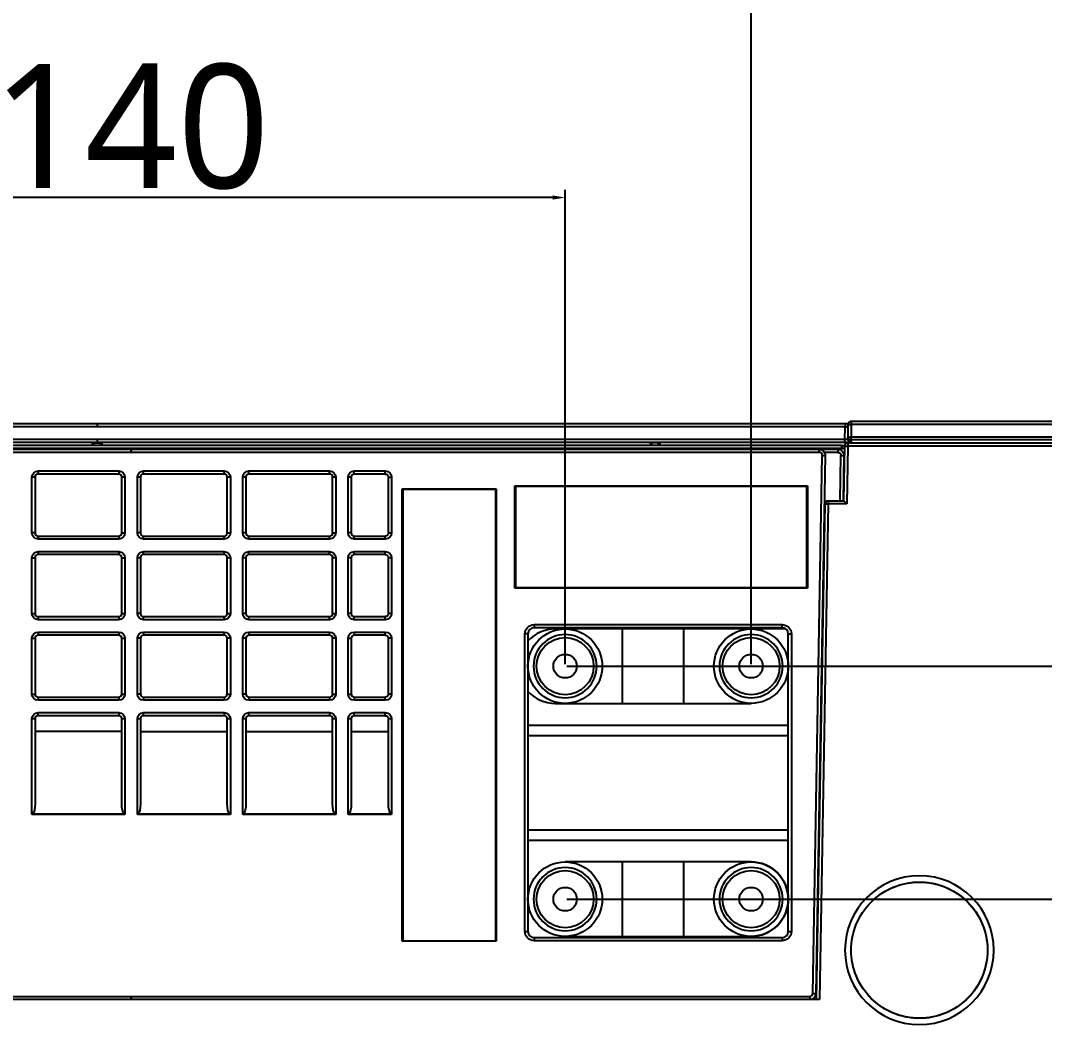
# Model space of a CAD drawing. Header units: millimetres. Extents: x 28 to 2364, y 8 to 1657.
# Drawn here: x 1858.1 to 2023.2, y 1333.9 to 1496.9 of the extents above; entities that cross this region are included whole.
import ezdxf

# ---------------------------------------------------------------- set-up
doc = ezdxf.new("R2010")
doc.units = ezdxf.units.MM
doc.layers.get('Defpoints').update_dxf_attribs({"linetype": 'CONTINUOUS'})
doc.layers.add('1LINE', color=7, linetype='CONTINUOUS')
doc.styles.add('Annotative', font='malgun.ttf')
doc.dimstyles.new('WOO', dxfattribs={"dimtxt": 20, "dimasz": 2, "dimexe": 1.25, "dimexo": 0.3, "dimgap": 1, "dimtad": 1, "dimdec": 1, "dimzin": 1, "dimdsep": 46, "dimtxsty": 'Annotative', "dimcen": 0, "dimclrd": 1, "dimclre": 1, "dimclrt": 2, "dimadec": 0, "dimazin": 0, "dimtfac": 1, "dimtdec": 1, "dimtofl": 0, "dimtmove": 0, "dimatfit": 3, "dimfxl": 0, "dimarcsym": 0})

# ---------------------------------------------------------------- blocks, each defined once
blk = doc.blocks.new('*D19')
at = {"layer": '1LINE', "color": 1, "lineweight": -2}
for p, q in [((1805.91, 1393.04), (1805.91, 1469.62)), ((1945.91, 1393.04), (1945.91, 1469.62)), ((1943.91, 1468.37), (1807.91, 1468.37))]:
    blk.add_line(p, q, dxfattribs=at)
at = {"layer": '1LINE', "color": 1}
for points in [[(1807.91, 1468.7), (1807.91, 1468.03), (1805.91, 1468.37)], [(1943.91, 1468.7), (1943.91, 1468.03), (1945.91, 1468.37)]]:
    blk.add_solid(points, dxfattribs=at)
at = {"layer": 'Defpoints', "color": 0}
for p in [(1805.91, 1468.37), (1805.91, 1392.74, 0), (1945.91, 1392.74, 0)]:
    blk.add_point(p, dxfattribs=at)
at = {"layer": '1LINE', "color": 2, "insert": (1875.91, 1479.76), "char_height": 20, "attachment_point": 5, "style": 'Annotative'}
blk.add_mtext('140', dxfattribs=at)
blk = doc.blocks.new('*D20')
at = {"layer": '1LINE', "color": 1, "lineweight": -2}
for p, q in [((1775.91, 1393.04), (1775.91, 1517.31)), ((1975.91, 1393.04), (1975.91, 1517.31)), ((1777.91, 1516.06), (1973.91, 1516.06))]:
    blk.add_line(p, q, dxfattribs=at)
at = {"layer": '1LINE', "color": 1}
for points in [[(1777.91, 1516.39), (1777.91, 1515.72), (1775.91, 1516.06)], [(1973.91, 1516.39), (1973.91, 1515.72), (1975.91, 1516.06)]]:
    blk.add_solid(points, dxfattribs=at)
at = {"layer": 'Defpoints', "color": 0}
for p in [(1975.91, 1516.06), (1775.91, 1392.74, 0), (1975.91, 1392.74, 0)]:
    blk.add_point(p, dxfattribs=at)
at = {"layer": '1LINE', "color": 2, "insert": (1875.91, 1527.39), "char_height": 20, "attachment_point": 5, "style": 'Annotative'}
blk.add_mtext('200', dxfattribs=at)
blk = doc.blocks.new('*D25')
at = {"layer": '1LINE', "color": 1, "lineweight": -2}
for p, q in [((1946.21, 1355.14), (2118.84, 1355.14)), ((2117.59, 1353.14), (2117.59, 896.9)), ((1870.71, 894.9), (2118.84, 894.9))]:
    blk.add_line(p, q, dxfattribs=at)
at = {"layer": '1LINE', "color": 1}
for points in [[(2117.26, 1353.14), (2117.92, 1353.14), (2117.59, 1355.14)], [(2117.26, 896.9), (2117.92, 896.9), (2117.59, 894.9)]]:
    blk.add_solid(points, dxfattribs=at)
at = {"layer": 'Defpoints', "color": 0}
for p in [(1945.91, 1355.14, 0), (1870.41, 894.9), (2117.59, 894.9)]:
    blk.add_point(p, dxfattribs=at)
at = {"layer": '1LINE', "color": 2, "insert": (2106.26, 1125.02), "char_height": 20, "attachment_point": 5, "rotation": 90, "style": 'Annotative'}
blk.add_mtext('460', dxfattribs=at)
blk = doc.blocks.new('*D26')
at = {"layer": '1LINE', "color": 1, "lineweight": -2}
for p, q in [((1946.21, 1392.74), (2190.79, 1392.74)), ((2189.54, 1390.74), (2189.54, 896.9)), ((1870.71, 894.9), (2190.79, 894.9))]:
    blk.add_line(p, q, dxfattribs=at)
at = {"layer": '1LINE', "color": 1}
for points in [[(2189.2, 1390.74), (2189.87, 1390.74), (2189.54, 1392.74)], [(2189.2, 896.9), (2189.87, 896.9), (2189.54, 894.9)]]:
    blk.add_solid(points, dxfattribs=at)
at = {"layer": 'Defpoints', "color": 0}
for p in [(1945.91, 1392.74, 0), (1870.41, 894.9), (2189.54, 894.9)]:
    blk.add_point(p, dxfattribs=at)
at = {"layer": '1LINE', "color": 2, "insert": (2178.2, 1143.82), "char_height": 20, "attachment_point": 5, "rotation": 90, "style": 'Annotative'}
blk.add_mtext('498', dxfattribs=at)

msp = doc.modelspace()

# ---------------------------------------------------------------- linework, layer by layer
at = {"layer": '1LINE'}
for p, q in [((1992.07, 1432.24), (1992.07, 1432.24)), ((1992.07, 1432.24), (1992.07, 1431.74)), ((1870.41, 1431.86), (1870.41, 1431.36)), ((1991.03, 1429.35), (1991.07, 1431.36)), ((1991.07, 1431.86), (1991.07, 1431.36)), ((1991.54, 1429.75), (1991.57, 1431.75)), ((1991.57, 1431.75), (1992.07, 1431.74)), ((1992.07, 1431.74), (1992.04, 1429.74)), ((1869.66, 1428.37), (1869.66, 1428.77)), ((1869.86, 1428.78), (1869.86, 1428.37)), ((1870.41, 1429.35), (1870.41, 1429.05)), ((1870.96, 1428.37), (1870.96, 1428.78)), ((1871.16, 1428.77), (1871.16, 1428.37)), ((1959.66, 1428.37), (1959.66, 1428.77)), ((1959.86, 1428.78), (1959.86, 1428.37)), ((1960.96, 1428.37), (1960.96, 1428.78)), ((1961.16, 1428.77), (1961.16, 1428.37)), ((1991.03, 1428.85), (1991.03, 1429.35)), ((1991.54, 1429.75), (1992.04, 1429.74)), ((1992.04, 1429.24), (1992.04, 1429.74)), ((1764.94, 1427.74), (1875.91, 1427.74)), ((1875.91, 1427.24), (1764.94, 1427.24)), ((1875.91, 1427.74), (1986.88, 1427.74)), ((1875.91, 1427.24), (1875.91, 1427.74)), ((1875.91, 1427.74), (1875.91, 1427.24)), ((1986.88, 1427.24), (1875.91, 1427.24)), ((1986.88, 1427.74), (1989.89, 1427.74)), ((1986.88, 1427.24), (1986.88, 1427.74)), ((1989.89, 1427.24), (1987.75, 1427.24)), ((1989.89, 1427.74), (1989.89, 1427.24)), ((1990.5, 1427.53), (1990.51, 1427.87)), ((1990.51, 1428.37), (1990.51, 1427.87)), ((1990.86, 1419.44), (1991.01, 1428.25)), ((1991.01, 1428.25), (1991.51, 1428.24)), ((1991.51, 1428.24), (1991.35, 1418.94)), ((1991.51, 1428.74), (1991.51, 1428.24)), ((1985.87, 1339.93), (1987.38, 1426.73)), ((1987.88, 1426.73), (1986.37, 1339.93)), ((1987.38, 1426.73), (1987.88, 1426.73)), ((1990.26, 1419.44), (1990.39, 1426.73)), ((1990.89, 1426.73), (1990.76, 1419.44)), ((1860.91, 1424.24), (1860.91, 1423.74)), ((1860.91, 1424.24), (1873.91, 1424.24)), ((1873.91, 1424.24), (1873.91, 1423.74)), ((1877.91, 1423.74), (1877.91, 1424.24)), ((1877.91, 1424.24), (1890.91, 1424.24)), ((1890.91, 1423.74), (1890.91, 1424.24)), ((1894.91, 1423.74), (1894.91, 1424.24)), ((1894.91, 1424.24), (1907.91, 1424.24)), ((1907.91, 1423.74), (1907.91, 1424.24)), ((1911.91, 1424.24), (1916.91, 1424.24)), ((1911.91, 1423.74), (1911.91, 1424.24)), ((1916.91, 1423.74), (1916.91, 1424.24)), ((1860.41, 1423.24), (1859.91, 1423.24)), ((1859.91, 1414.24), (1859.91, 1423.24)), ((1860.41, 1423.24), (1860.41, 1414.24)), ((1873.91, 1423.74), (1860.91, 1423.74)), ((1874.41, 1414.24), (1874.41, 1423.24)), ((1874.91, 1423.24), (1874.41, 1423.24)), ((1874.91, 1423.24), (1874.91, 1414.24)), ((1877.41, 1423.24), (1876.91, 1423.24)), ((1876.91, 1414.24), (1876.91, 1423.24)), ((1877.41, 1423.24), (1877.41, 1414.24)), ((1890.91, 1423.74), (1877.91, 1423.74)), ((1891.91, 1423.24), (1891.41, 1423.24)), ((1891.41, 1414.24), (1891.41, 1423.24)), ((1891.91, 1423.24), (1891.91, 1414.24)), ((1894.41, 1423.24), (1893.91, 1423.24)), ((1893.91, 1414.24), (1893.91, 1423.24)), ((1894.41, 1423.24), (1894.41, 1414.24)), ((1907.91, 1423.74), (1894.91, 1423.74)), ((1908.91, 1423.24), (1908.41, 1423.24)), ((1908.41, 1414.24), (1908.41, 1423.24)), ((1908.91, 1423.24), (1908.91, 1414.24)), ((1911.41, 1423.24), (1910.91, 1423.24)), ((1910.91, 1414.24), (1910.91, 1423.24)), ((1911.41, 1423.24), (1911.41, 1414.24)), ((1916.91, 1423.74), (1911.91, 1423.74)), ((1917.41, 1423.24), (1917.91, 1423.24)), ((1917.41, 1414.24), (1917.41, 1423.24)), ((1917.91, 1423.24), (1917.91, 1414.24)), ((1919.61, 1421.34), (1934.81, 1421.34)), ((1919.71, 1421.24), (1919.61, 1421.34)), ((1919.61, 1348.34), (1919.61, 1421.34)), ((1934.71, 1421.24), (1919.71, 1421.24)), ((1919.71, 1421.24), (1919.71, 1348.44)), ((1934.71, 1421.24), (1934.81, 1421.34)), ((1934.71, 1348.44), (1934.71, 1421.24)), ((1934.81, 1421.34), (1934.81, 1348.34)), ((1937.81, 1421.84), (1985.01, 1421.84)), ((1937.81, 1405.34), (1937.81, 1421.84)), ((1937.81, 1421.84), (1937.91, 1421.74)), ((1937.91, 1421.74), (1937.91, 1405.44)), ((1984.91, 1421.74), (1937.91, 1421.74)), ((1985.01, 1421.84), (1984.91, 1421.74)), ((1984.91, 1405.44), (1984.91, 1421.74)), ((1985.01, 1421.84), (1985.01, 1405.34)), ((1986.45, 1338.94), (1987.85, 1418.95)), ((1988.35, 1418.94), (1986.95, 1338.94)), ((1987.85, 1418.95), (1988.35, 1418.94)), ((1988.35, 1419.44), (1988.35, 1418.94)), ((1988.35, 1419.44), (1990.86, 1419.44)), ((1991.35, 1418.94), (1988.35, 1418.94)), ((1991.35, 1418.94), (1990.86, 1419.44)), ((1860.41, 1414.24), (1859.91, 1414.24)), ((1874.41, 1414.24), (1874.91, 1414.24)), ((1877.41, 1414.24), (1876.91, 1414.24)), ((1891.41, 1414.24), (1891.91, 1414.24)), ((1894.41, 1414.24), (1893.91, 1414.24)), ((1908.41, 1414.24), (1908.91, 1414.24)), ((1911.41, 1414.24), (1910.91, 1414.24)), ((1917.41, 1414.24), (1917.91, 1414.24)), ((1860.91, 1413.74), (1873.91, 1413.74)), ((1860.91, 1413.74), (1860.91, 1413.24)), ((1873.91, 1413.24), (1860.91, 1413.24)), ((1873.91, 1413.74), (1873.91, 1413.24)), ((1877.91, 1413.24), (1877.91, 1413.74)), ((1877.91, 1413.74), (1890.91, 1413.74)), ((1890.91, 1413.24), (1877.91, 1413.24)), ((1890.91, 1413.24), (1890.91, 1413.74)), ((1894.91, 1413.24), (1894.91, 1413.74)), ((1894.91, 1413.74), (1907.91, 1413.74)), ((1907.91, 1413.24), (1894.91, 1413.24)), ((1907.91, 1413.24), (1907.91, 1413.74)), ((1911.91, 1413.24), (1911.91, 1413.74)), ((1911.91, 1413.74), (1916.91, 1413.74)), ((1916.91, 1413.24), (1911.91, 1413.24)), ((1916.91, 1413.24), (1916.91, 1413.74)), ((1860.91, 1411.24), (1860.91, 1410.74)), ((1860.91, 1411.24), (1873.91, 1411.24)), ((1873.91, 1410.74), (1860.91, 1410.74)), ((1873.91, 1411.24), (1873.91, 1410.74)), ((1877.91, 1411.24), (1890.91, 1411.24)), ((1877.91, 1410.74), (1877.91, 1411.24)), ((1890.91, 1410.74), (1877.91, 1410.74)), ((1890.91, 1410.74), (1890.91, 1411.24)), ((1894.91, 1411.24), (1907.91, 1411.24)), ((1894.91, 1410.74), (1894.91, 1411.24)), ((1907.91, 1410.74), (1894.91, 1410.74)), ((1907.91, 1410.74), (1907.91, 1411.24)), ((1911.91, 1410.74), (1911.91, 1411.24)), ((1911.91, 1411.24), (1916.91, 1411.24)), ((1916.91, 1410.74), (1911.91, 1410.74)), ((1916.91, 1410.74), (1916.91, 1411.24)), ((1859.91, 1410.24), (1860.41, 1410.24)), ((1859.91, 1401.24), (1859.91, 1410.24)), ((1860.41, 1410.24), (1860.41, 1401.24)), ((1874.41, 1401.24), (1874.41, 1410.24)), ((1874.41, 1410.24), (1874.91, 1410.24)), ((1874.91, 1410.24), (1874.91, 1401.24)), ((1876.91, 1401.24), (1876.91, 1410.24)), ((1877.41, 1410.24), (1876.91, 1410.24)), ((1877.41, 1410.24), (1877.41, 1401.24)), ((1891.91, 1410.24), (1891.41, 1410.24)), ((1891.41, 1401.24), (1891.41, 1410.24)), ((1891.91, 1410.24), (1891.91, 1401.24)), ((1893.91, 1401.24), (1893.91, 1410.24)), ((1894.41, 1410.24), (1893.91, 1410.24)), ((1894.41, 1410.24), (1894.41, 1401.24)), ((1908.91, 1410.24), (1908.41, 1410.24)), ((1908.41, 1401.24), (1908.41, 1410.24)), ((1908.91, 1410.24), (1908.91, 1401.24)), ((1910.91, 1401.24), (1910.91, 1410.24)), ((1911.41, 1410.24), (1910.91, 1410.24)), ((1911.41, 1410.24), (1911.41, 1401.24)), ((1917.41, 1401.24), (1917.41, 1410.24)), ((1917.91, 1410.24), (1917.41, 1410.24)), ((1917.91, 1410.24), (1917.91, 1401.24)), ((1937.91, 1405.44), (1937.81, 1405.34)), ((1985.01, 1405.34), (1937.81, 1405.34)), ((1937.91, 1405.44), (1984.91, 1405.44)), ((1984.91, 1405.44), (1985.01, 1405.34)), ((1859.91, 1401.24), (1860.41, 1401.24)), ((1860.91, 1400.74), (1873.91, 1400.74)), ((1860.91, 1400.74), (1860.91, 1400.24)), ((1873.91, 1400.74), (1873.91, 1400.24)), ((1874.41, 1401.24), (1874.91, 1401.24)), ((1877.41, 1401.24), (1876.91, 1401.24)), ((1877.91, 1400.24), (1877.91, 1400.74)), ((1877.91, 1400.74), (1890.91, 1400.74)), ((1890.91, 1400.24), (1890.91, 1400.74)), ((1891.41, 1401.24), (1891.91, 1401.24)), ((1894.41, 1401.24), (1893.91, 1401.24)), ((1894.91, 1400.24), (1894.91, 1400.74)), ((1894.91, 1400.74), (1907.91, 1400.74)), ((1907.91, 1400.24), (1907.91, 1400.74)), ((1908.41, 1401.24), (1908.91, 1401.24)), ((1911.41, 1401.24), (1910.91, 1401.24)), ((1911.91, 1400.24), (1911.91, 1400.74)), ((1911.91, 1400.74), (1916.91, 1400.74)), ((1916.91, 1400.24), (1916.91, 1400.74)), ((1917.91, 1401.24), (1917.41, 1401.24)), ((1873.91, 1400.24), (1860.91, 1400.24)), ((1890.91, 1400.24), (1877.91, 1400.24)), ((1907.91, 1400.24), (1894.91, 1400.24)), ((1916.91, 1400.24), (1911.91, 1400.24)), ((1940.91, 1399.44), (1980.91, 1399.44)), ((1940.91, 1399.44), (1940.91, 1398.94)), ((1980.91, 1398.94), (1980.91, 1399.44)), ((1860.91, 1398.24), (1873.91, 1398.24)), ((1860.91, 1398.24), (1860.91, 1397.74)), ((1873.91, 1397.74), (1860.91, 1397.74)), ((1873.91, 1398.24), (1873.91, 1397.74)), ((1877.91, 1398.24), (1890.91, 1398.24)), ((1877.91, 1398.24), (1877.91, 1397.74)), ((1890.91, 1397.74), (1877.91, 1397.74)), ((1890.91, 1397.74), (1890.91, 1398.24)), ((1894.91, 1398.24), (1907.91, 1398.24)), ((1894.91, 1398.24), (1894.91, 1397.74)), ((1907.91, 1397.74), (1894.91, 1397.74)), ((1907.91, 1397.74), (1907.91, 1398.24)), ((1911.91, 1398.24), (1916.91, 1398.24)), ((1911.91, 1398.24), (1911.91, 1397.74)), ((1916.91, 1397.74), (1911.91, 1397.74)), ((1916.91, 1397.74), (1916.91, 1398.24)), ((1939.41, 1349.94), (1939.41, 1397.94)), ((1939.91, 1397.94), (1939.41, 1397.94)), ((1939.91, 1397.94), (1939.91, 1349.94)), ((1980.91, 1398.94), (1940.91, 1398.94)), ((1981.52, 1398.74), (1944.31, 1398.74)), ((1955.16, 1386.74), (1955.16, 1398.74)), ((1965.06, 1386.74), (1965.06, 1398.74)), ((1981.91, 1349.94), (1981.91, 1397.94)), ((1981.91, 1397.94), (1982.41, 1397.94)), ((1982.41, 1397.94), (1982.41, 1349.94)), ((1859.91, 1388.24), (1859.91, 1397.24)), ((1859.91, 1397.24), (1860.41, 1397.24)), ((1860.41, 1397.24), (1860.41, 1388.24)), ((1874.41, 1388.24), (1874.41, 1397.24)), ((1874.41, 1397.24), (1874.91, 1397.24)), ((1874.91, 1397.24), (1874.91, 1388.24)), ((1876.91, 1388.24), (1876.91, 1397.24)), ((1877.41, 1397.24), (1876.91, 1397.24)), ((1877.41, 1397.24), (1877.41, 1388.24)), ((1891.91, 1397.24), (1891.41, 1397.24)), ((1891.41, 1388.24), (1891.41, 1397.24)), ((1891.91, 1397.24), (1891.91, 1388.24)), ((1893.91, 1388.24), (1893.91, 1397.24)), ((1894.41, 1397.24), (1893.91, 1397.24)), ((1894.41, 1397.24), (1894.41, 1388.24)), ((1908.91, 1397.24), (1908.41, 1397.24)), ((1908.41, 1388.24), (1908.41, 1397.24)), ((1908.91, 1397.24), (1908.91, 1388.24)), ((1910.91, 1397.24), (1911.41, 1397.24)), ((1910.91, 1388.24), (1910.91, 1397.24)), ((1911.41, 1397.24), (1911.41, 1388.24)), ((1917.41, 1388.24), (1917.41, 1397.24)), ((1917.91, 1397.24), (1917.41, 1397.24)), ((1917.91, 1397.24), (1917.91, 1388.24)), ((1859.91, 1388.24), (1860.41, 1388.24)), ((1860.91, 1387.74), (1873.91, 1387.74)), ((1860.91, 1387.74), (1860.91, 1387.24)), ((1873.91, 1387.74), (1873.91, 1387.24)), ((1874.41, 1388.24), (1874.91, 1388.24)), ((1877.41, 1388.24), (1876.91, 1388.24)), ((1877.91, 1387.74), (1877.91, 1387.24)), ((1877.91, 1387.74), (1890.91, 1387.74)), ((1890.91, 1387.74), (1890.91, 1387.24)), ((1891.41, 1388.24), (1891.91, 1388.24)), ((1894.41, 1388.24), (1893.91, 1388.24)), ((1894.91, 1387.74), (1894.91, 1387.24)), ((1894.91, 1387.74), (1907.91, 1387.74)), ((1907.91, 1387.74), (1907.91, 1387.24)), ((1908.41, 1388.24), (1908.91, 1388.24)), ((1910.91, 1388.24), (1911.41, 1388.24)), ((1911.91, 1387.74), (1911.91, 1387.24)), ((1911.91, 1387.74), (1916.91, 1387.74)), ((1916.91, 1387.24), (1916.91, 1387.74)), ((1917.91, 1388.24), (1917.41, 1388.24)), ((1873.91, 1387.24), (1860.91, 1387.24)), ((1890.91, 1387.24), (1877.91, 1387.24)), ((1907.91, 1387.24), (1894.91, 1387.24)), ((1916.91, 1387.24), (1911.91, 1387.24)), ((1944.31, 1386.74), (1975.91, 1386.74)), ((1860.41, 1384.24), (1859.91, 1384.24)), ((1859.91, 1368.78), (1859.91, 1384.24)), ((1860.41, 1384.24), (1860.41, 1370.52)), ((1860.91, 1384.74), (1860.91, 1385.24)), ((1860.91, 1385.24), (1873.91, 1385.24)), ((1873.91, 1384.74), (1860.91, 1384.74)), ((1873.91, 1385.24), (1873.91, 1384.74)), ((1874.91, 1384.24), (1874.41, 1384.24)), ((1874.41, 1370.52), (1874.41, 1384.24)), ((1874.91, 1384.24), (1874.91, 1368.78)), ((1877.41, 1384.24), (1876.91, 1384.24)), ((1876.91, 1368.78), (1876.91, 1384.24)), ((1877.41, 1384.24), (1877.41, 1370.52)), ((1877.91, 1384.74), (1877.91, 1385.24)), ((1877.91, 1385.24), (1890.91, 1385.24)), ((1890.91, 1384.74), (1877.91, 1384.74)), ((1890.91, 1385.24), (1890.91, 1384.74)), ((1891.91, 1384.24), (1891.41, 1384.24)), ((1891.41, 1370.52), (1891.41, 1384.24)), ((1891.91, 1384.24), (1891.91, 1368.78)), ((1894.41, 1384.24), (1893.91, 1384.24)), ((1893.91, 1368.78), (1893.91, 1384.24)), ((1894.41, 1384.24), (1894.41, 1370.52)), ((1894.91, 1384.74), (1894.91, 1385.24)), ((1894.91, 1385.24), (1907.91, 1385.24)), ((1907.91, 1384.74), (1894.91, 1384.74)), ((1907.91, 1385.24), (1907.91, 1384.74)), ((1908.91, 1384.24), (1908.41, 1384.24)), ((1908.41, 1370.52), (1908.41, 1384.24)), ((1908.91, 1384.24), (1908.91, 1368.78)), ((1911.41, 1384.24), (1910.91, 1384.24)), ((1910.91, 1368.78), (1910.91, 1384.24)), ((1911.41, 1384.24), (1911.41, 1370.52)), ((1911.91, 1385.24), (1916.91, 1385.24)), ((1911.91, 1384.74), (1911.91, 1385.24)), ((1916.91, 1384.74), (1911.91, 1384.74)), ((1916.91, 1384.74), (1916.91, 1385.24)), ((1917.91, 1384.24), (1917.41, 1384.24)), ((1917.41, 1370.52), (1917.41, 1384.24)), ((1917.91, 1384.24), (1917.91, 1368.78)), ((1939.91, 1383.24), (1981.91, 1383.24)), ((1874.41, 1382.18), (1860.41, 1382.18)), ((1877.41, 1382.18), (1891.41, 1382.18)), ((1894.41, 1382.18), (1908.41, 1382.18)), ((1911.41, 1382.18), (1917.41, 1382.18)), ((1939.91, 1381.54), (1981.91, 1381.54)), ((1860.05, 1368.92), (1859.91, 1368.78)), ((1874.91, 1368.78), (1859.91, 1368.78)), ((1860.05, 1368.92), (1874.77, 1368.92)), ((1874.91, 1368.78), (1874.77, 1368.92)), ((1877.05, 1368.92), (1876.91, 1368.78)), ((1891.91, 1368.78), (1876.91, 1368.78)), ((1877.05, 1368.92), (1891.77, 1368.92)), ((1891.91, 1368.78), (1891.77, 1368.92)), ((1894.05, 1368.92), (1893.91, 1368.78)), ((1908.91, 1368.78), (1893.91, 1368.78)), ((1894.05, 1368.92), (1908.77, 1368.92)), ((1908.91, 1368.78), (1908.77, 1368.92)), ((1911.05, 1368.92), (1910.91, 1368.78)), ((1917.91, 1368.78), (1910.91, 1368.78)), ((1911.05, 1368.92), (1917.77, 1368.92)), ((1917.91, 1368.78), (1917.77, 1368.92)), ((1939.91, 1366.34), (1981.91, 1366.34)), ((1939.91, 1364.64), (1981.91, 1364.64)), ((1975.91, 1361.14), (1945.91, 1361.14)), ((1955.16, 1349.14), (1955.16, 1361.14)), ((1965.06, 1349.14), (1965.06, 1361.14)), ((1939.41, 1349.94), (1939.91, 1349.94)), ((1981.91, 1349.94), (1982.41, 1349.94)), ((1919.61, 1348.34), (1919.71, 1348.44)), ((1934.81, 1348.34), (1919.61, 1348.34)), ((1919.71, 1348.44), (1934.71, 1348.44)), ((1934.81, 1348.34), (1934.71, 1348.44)), ((1940.91, 1348.94), (1980.91, 1348.94)), ((1940.91, 1348.94), (1940.91, 1348.44)), ((1980.91, 1348.44), (1940.91, 1348.44)), ((1945.91, 1349.14), (1975.91, 1349.14)), ((1980.91, 1348.94), (1980.91, 1348.44)), ((1985.87, 1339.93), (1986.37, 1339.93)), ((1766.45, 1339.44), (1875.91, 1339.44)), ((1986.95, 1338.94), (1847.38, 1338.94)), ((1875.91, 1338.94), (1875.91, 1339.44)), ((1875.91, 1339.44), (1985.37, 1339.44)), ((1875.91, 1339.44), (1875.91, 1338.94)), ((1985.37, 1339.44), (1985.37, 1338.94)), ((1986.23, 1339.44), (1986.46, 1339.44))]:
    msp.add_line(p, q, dxfattribs=at)
for centre, radius in [((1945.91, 1392.74, 0), 6), ((1975.91, 1392.74, 0), 6), ((1945.91, 1392.74, 0), 4.6), ((1975.91, 1392.74, 0), 4.6), ((1945.91, 1392.74, 0), 1.9), ((1975.91, 1392.74, 0), 1.9), ((1945.91, 1355.14, 0), 6), ((1975.91, 1355.14, 0), 6), ((1945.91, 1355.14, 0), 4.6), ((1975.91, 1355.14, 0), 4.6), ((1945.91, 1355.14, 0), 1.9), ((1975.91, 1355.14, 0), 1.9)]:
    msp.add_circle(centre, radius, dxfattribs=at)
at = {"layer": '1LINE', "extrusion": (0, 0, -1)}
for centre, radius in [((-1945.91, 1392.74, 0), 5.1), ((-1975.91, 1392.74, 0), 5.1), ((-1945.91, 1355.14, 0), 5.1), ((-1975.91, 1355.14, 0), 5.1), ((-2003.05, 1346.91, 0), 12)]:
    msp.add_circle(centre, radius, dxfattribs=at)
at = {"layer": '1LINE'}
for centre, radius, start, end in [((1992.07, 1431.74, 0), 0.5, 90, 179), ((1986.88, 1426.74, 0), 0.5, 359, 90), ((1991.51, 1428.24, 0), 0.5, 90, 179), ((1860.91, 1423.24, 0), 0.5, 90, 180), ((1873.91, 1423.24, 0), 0.5, 0, 90), ((1877.91, 1423.24, 0), 0.5, 90, 180), ((1890.91, 1423.24, 0), 0.5, 0, 90), ((1894.91, 1423.24, 0), 0.5, 90, 180), ((1907.91, 1423.24, 0), 0.5, 0, 90), ((1911.91, 1423.24, 0), 0.5, 90, 180), ((1860.91, 1414.24, 0), 0.5, 180, 270), ((1873.91, 1414.24, 0), 0.5, 270, 0), ((1877.91, 1414.24, 0), 0.5, 180, 270), ((1890.91, 1414.24, 0), 0.5, 270, 0), ((1894.91, 1414.24, 0), 0.5, 180, 270), ((1907.91, 1414.24, 0), 0.5, 270, 0), ((1911.91, 1414.24, 0), 0.5, 180, 270), ((1860.91, 1410.24, 0), 0.5, 90, 180), ((1873.91, 1410.24, 0), 0.5, 0, 90), ((1877.91, 1410.24, 0), 0.5, 90, 180), ((1890.91, 1410.24, 0), 0.5, 0, 90), ((1894.91, 1410.24, 0), 0.5, 90, 180), ((1907.91, 1410.24, 0), 0.5, 0, 90), ((1911.91, 1410.24, 0), 0.5, 90, 180), ((1860.91, 1401.24, 0), 0.5, 180, 270), ((1873.91, 1401.24, 0), 0.5, 270, 0), ((1877.91, 1401.24, 0), 0.5, 180, 270), ((1890.91, 1401.24, 0), 0.5, 270, 0), ((1894.91, 1401.24, 0), 0.5, 180, 270), ((1907.91, 1401.24, 0), 0.5, 270, 0), ((1911.91, 1401.24, 0), 0.5, 180, 270), ((1860.91, 1397.24, 0), 0.5, 90, 180), ((1873.91, 1397.24, 0), 0.5, 0, 90), ((1877.91, 1397.24, 0), 0.5, 90, 180), ((1890.91, 1397.24, 0), 0.5, 0, 90), ((1894.91, 1397.24, 0), 0.5, 90, 180), ((1907.91, 1397.24, 0), 0.5, 0, 90), ((1911.91, 1397.24, 0), 0.5, 90, 180), ((1940.91, 1397.94, 0), 1, 90, 180), ((1944.31, 1392.74, 0), 6, 90, 137.1685), ((1980.91, 1397.94, 0), 1, 0, 90), ((1860.91, 1388.24, 0), 0.5, 180, 270), ((1873.91, 1388.24, 0), 0.5, 270, 0), ((1877.91, 1388.24, 0), 0.5, 180, 270), ((1890.91, 1388.24, 0), 0.5, 270, 0), ((1894.91, 1388.24, 0), 0.5, 180, 270), ((1907.91, 1388.24, 0), 0.5, 270, 0), ((1911.91, 1388.24, 0), 0.5, 180, 270), ((1944.31, 1392.74, 0), 6, 222.8315, 270), ((1860.91, 1384.24, 0), 0.5, 90, 180), ((1873.91, 1384.24, 0), 0.5, 0, 90), ((1877.91, 1384.24, 0), 0.5, 90, 180), ((1890.91, 1384.24, 0), 0.5, 0, 90), ((1894.91, 1384.24, 0), 0.5, 90, 180), ((1907.91, 1384.24, 0), 0.5, 0, 90), ((1911.91, 1384.24, 0), 0.5, 90, 180), ((1975.91, 1355.14, 0), 6, 270, 90), ((1940.91, 1349.94, 0), 1, 180, 270), ((1980.91, 1349.94, 0), 1, 270, 0), ((1985.37, 1339.94, 0), 0.5, 270, 359)]:
    msp.add_arc(centre, radius, start, end, dxfattribs=at)
at = {"layer": '1LINE', "extrusion": (0, 0, -1)}
for centre, radius, start, end in [((-1986.88, 1426.74, 0), 1, 90, 181), ((-1860.91, 1423.24, 0), 1, 0, 90), ((-1873.91, 1423.24, 0), 1, 90, 180), ((-1877.91, 1423.24, 0), 1, 0, 90), ((-1890.91, 1423.24, 0), 1, 90, 180), ((-1894.91, 1423.24, 0), 1, 0, 90), ((-1907.91, 1423.24, 0), 1, 90, 180), ((-1911.91, 1423.24, 0), 1, 0, 90), ((-1916.91, 1423.24, 0), 1, 90, 180), ((-1916.91, 1423.24, 0), 0.5, 90, 180), ((-1860.91, 1414.24, 0), 1, 270, 0), ((-1873.91, 1414.24, 0), 1, 180, 270), ((-1877.91, 1414.24, 0), 1, 270, 0), ((-1890.91, 1414.24, 0), 1, 180, 270), ((-1894.91, 1414.24, 0), 1, 270, 0), ((-1907.91, 1414.24, 0), 1, 180, 270), ((-1911.91, 1414.24, 0), 1, 270, 0), ((-1916.91, 1414.24, 0), 1, 180, 270), ((-1916.91, 1414.24, 0), 0.5, 180, 270), ((-1860.91, 1410.24, 0), 1, 0, 90), ((-1873.91, 1410.24, 0), 1, 90, 180), ((-1877.91, 1410.24, 0), 1, 0, 90), ((-1890.91, 1410.24, 0), 1, 90, 180), ((-1894.91, 1410.24, 0), 1, 0, 90), ((-1907.91, 1410.24, 0), 1, 90, 180), ((-1911.91, 1410.24, 0), 1, 0, 90), ((-1916.91, 1410.24, 0), 1, 90, 180), ((-1916.91, 1410.24, 0), 0.5, 90, 180), ((-1860.91, 1401.24, 0), 1, 270, 0), ((-1873.91, 1401.24, 0), 1, 180, 270), ((-1877.91, 1401.24, 0), 1, 270, 0), ((-1890.91, 1401.24, 0), 1, 180, 270), ((-1894.91, 1401.24, 0), 1, 270, 0), ((-1907.91, 1401.24, 0), 1, 180, 270), ((-1911.91, 1401.24, 0), 1, 270, 0), ((-1916.91, 1401.24, 0), 0.5, 180, 270), ((-1916.91, 1401.24, 0), 1, 180, 270), ((-1940.91, 1397.94, 0), 1.5, 0, 90), ((-1980.91, 1397.94, 0), 1.5, 90, 180), ((-1860.91, 1397.24, 0), 1, 0, 90), ((-1873.91, 1397.24, 0), 1, 90, 180), ((-1877.91, 1397.24, 0), 1, 0, 90), ((-1890.91, 1397.24, 0), 1, 90, 180), ((-1894.91, 1397.24, 0), 1, 0, 90), ((-1907.91, 1397.24, 0), 1, 90, 180), ((-1911.91, 1397.24, 0), 1, 0, 90), ((-1916.91, 1397.24, 0), 1, 90, 180), ((-1916.91, 1397.24, 0), 0.5, 90, 180), ((-1860.91, 1388.24, 0), 1, 270, 0), ((-1873.91, 1388.24, 0), 1, 180, 270), ((-1877.91, 1388.24, 0), 1, 270, 0), ((-1890.91, 1388.24, 0), 1, 180, 270), ((-1894.91, 1388.24, 0), 1, 270, 0), ((-1907.91, 1388.24, 0), 1, 180, 270), ((-1911.91, 1388.24, 0), 1, 270, 0), ((-1916.91, 1388.24, 0), 0.5, 180, 270), ((-1916.91, 1388.24, 0), 1, 180, 270), ((-1860.91, 1384.24, 0), 1, 0, 90), ((-1873.91, 1384.24, 0), 1, 90, 180), ((-1877.91, 1384.24, 0), 1, 0, 90), ((-1890.91, 1384.24, 0), 1, 90, 180), ((-1894.91, 1384.24, 0), 1, 0, 90), ((-1907.91, 1384.24, 0), 1, 90, 180), ((-1911.91, 1384.24, 0), 1, 0, 90), ((-1916.91, 1384.24, 0), 1, 90, 180), ((-1916.91, 1384.24, 0), 0.5, 90, 180), ((-1940.91, 1349.94, 0), 1.5, 270, 0), ((-1980.91, 1349.94, 0), 1.5, 180, 270), ((-1985.37, 1339.94, 0), 1, 181, 270)]:
    msp.add_arc(centre, radius, start, end, dxfattribs=at)
at = {"layer": '1LINE', "extrusion": (-1.0676e-27, -5.81175e-12, -1)}
for radius in [1, 0.5]:
    msp.add_arc((-1989.89, 1426.74, 0), radius, 90, 181, dxfattribs=at)
at = {"layer": '1LINE', "extrusion": (-6.12303e-17, 1.12478e-32, -1)}
msp.add_arc((-1988.35, 1418.94, 0), 0.5, 1, 90, dxfattribs=at)
at = {"layer": '1LINE'}
for centre, ratio, start_param, end_param in [((1992.04, 1429.39), 0.999257, 3.141619, 4.720222), ((1992.04, 1429.74), 0.999257, 3.141619, 4.720202), ((1990.38, 1426.73), 0.005233, 4.724713, 6.283185)]:
    msp.add_ellipse(centre, major_axis=(0.5, -0.009), ratio=ratio, start_param=start_param, end_param=end_param, dxfattribs=at)
at = {"layer": '1LINE', "extrusion": (-1.0676e-27, -5.81175e-12, -1)}
for centre, start_param, end_param in [((1859.91, 1370.52, 0), 1.570796, 2.850131), ((1874.91, 1370.52, 0), 3.433054, 4.712389), ((1876.91, 1370.52, 0), 1.570796, 2.850131), ((1891.91, 1370.52, 0), 3.433054, 4.712389), ((1893.91, 1370.52, 0), 1.570796, 2.850131), ((1908.91, 1370.52, 0), 3.433054, 4.712389), ((1910.91, 1370.52, 0), 1.570796, 2.850131), ((1917.91, 1370.52, 0), 3.433049, 4.712389)]:
    msp.add_ellipse(centre, major_axis=(0, 1.67), ratio=0.3, start_param=start_param, end_param=end_param, dxfattribs=at)
at = {"layer": '1LINE'}
for points, degree in [([(2035.86, 1432.24), (1992.07, 1432.24)], 1), ([(1870.41, 1431.86), (1760.76, 1431.86)], 1), ([(1991.07, 1431.86), (1930.74, 1431.86), (1870.41, 1431.86)], 2), ([(1869.86, 1428.78), (1870.04, 1428.78), (1870.23, 1428.78), (1870.41, 1428.78)], 3), ([(1870.41, 1429.03), (1870.41, 1428.98), (1870.41, 1428.94), (1870.41, 1428.91)], 3), ([(1870.41, 1428.91), (1870.41, 1428.88), (1870.41, 1428.86), (1870.41, 1428.85)], 3), ([(1870.41, 1428.85), (1870.41, 1428.83), (1870.41, 1428.8), (1870.41, 1428.78)], 3), ([(1870.41, 1428.78), (1870.59, 1428.78), (1870.78, 1428.78), (1870.96, 1428.78)], 3), ([(1960.96, 1428.78), (1960.59, 1428.78), (1960.23, 1428.78), (1959.86, 1428.78)], 3), ([(1990.51, 1428.37), (1761.32, 1428.37)], 1), ([(2036.66, 1428.74), (1991.51, 1428.74)], 1), ([(1992.51, 1343.74), (1992.18, 1344.86), (1992.02, 1346.02), (1992.05, 1347.17)], 3)]:
    msp.add_open_spline(points, degree=degree, dxfattribs=at)
for points, knots in [([(1870.41, 1431.36), (1870.08, 1431.36), (1869.74, 1431.36), (1868.08, 1431.36), (1866.74, 1431.36), (1860.08, 1431.36), (1854.74, 1431.36), (1828.08, 1431.36), (1806.74, 1431.36), (1777.19, 1431.36), (1768.97, 1431.36), (1760.76, 1431.36)], [0, 0, 0, 0, 0.00912, 0.00912, 0.045598, 0.045598, 0.19151, 0.19151, 0.775159, 0.775159, 1, 1, 1, 1]), ([(1991.07, 1431.36), (1990.73, 1431.36), (1990.4, 1431.36), (1988.73, 1431.36), (1987.4, 1431.36), (1980.73, 1431.36), (1975.4, 1431.36), (1948.73, 1431.36), (1927.4, 1431.36), (1894.18, 1431.36), (1882.3, 1431.36), (1870.41, 1431.36)], [0, 0, 0, 0, 0.008288, 0.008288, 0.041441, 0.041441, 0.17405, 0.17405, 0.704489, 0.704489, 1, 1, 1, 1]), ([(1991.6, 1431.86), (1991.58, 1431.86), (1991.46, 1431.86), (1991.28, 1431.86), (1991.12, 1431.86), (1991.07, 1431.86)], [0, 0, 0, 0, 0.121559, 0.739653, 1, 1, 1, 1]), ([(1991.07, 1431.36), (1991.12, 1431.36), (1991.18, 1431.36), (1991.28, 1431.36), (1991.33, 1431.37), (1991.42, 1431.37), (1991.46, 1431.38), (1991.52, 1431.39), (1991.54, 1431.39), (1991.56, 1431.4), (1991.57, 1431.4), (1991.57, 1431.4)], [0, 0, 0, 0, 0.214599, 0.214599, 0.429373, 0.429373, 0.644434, 0.644434, 0.859703, 0.859703, 1, 1, 1, 1]), ([(2035.86, 1431.74), (2035.53, 1431.74), (2035.19, 1431.74), (2033.53, 1431.74), (2032.19, 1431.74), (2025.53, 1431.74), (2020.19, 1431.74), (2007.26, 1431.74), (1999.67, 1431.74), (1992.07, 1431.74)], [0, 0, 0, 0, 0.022838, 0.022838, 0.11419, 0.11419, 0.479598, 0.479598, 1, 1, 1, 1]), ([(1760.79, 1429.35), (1761.12, 1429.35), (1761.46, 1429.35), (1763.12, 1429.35), (1764.46, 1429.35), (1771.12, 1429.35), (1776.46, 1429.35), (1803.12, 1429.35), (1824.46, 1429.35), (1848.23, 1429.35), (1850.66, 1429.35), (1858.87, 1429.35), (1864.64, 1429.35), (1870.41, 1429.35)], [0, 0, 0, 0, 0.009122, 0.009122, 0.045612, 0.045612, 0.191571, 0.191571, 0.775406, 0.775406, 0.842018, 0.842018, 1, 1, 1, 1]), ([(1870.41, 1428.85), (1870.08, 1428.85), (1869.74, 1428.85), (1868.08, 1428.85), (1866.74, 1428.85), (1860.08, 1428.85), (1854.74, 1428.85), (1828.08, 1428.85), (1806.74, 1428.85), (1777.2, 1428.85), (1769, 1428.85), (1760.79, 1428.85)], [0, 0, 0, 0, 0.009122, 0.009122, 0.045612, 0.045612, 0.191571, 0.191571, 0.775406, 0.775406, 1, 1, 1, 1]), ([(1869.66, 1428.77), (1869.66, 1428.77), (1869.66, 1428.77), (1869.68, 1428.77), (1869.69, 1428.77), (1869.72, 1428.77), (1869.74, 1428.78), (1869.77, 1428.78), (1869.8, 1428.78), (1869.83, 1428.78), (1869.85, 1428.78), (1869.86, 1428.78)], [0, 0, 0, 0, 0.215139, 0.215139, 0.430283, 0.430283, 0.645356, 0.645356, 0.860274, 0.860274, 1, 1, 1, 1]), ([(1870.41, 1429.35), (1870.74, 1429.35), (1871.08, 1429.35), (1872.74, 1429.35), (1874.08, 1429.35), (1880.74, 1429.35), (1886.08, 1429.35), (1912.74, 1429.35), (1934.08, 1429.35), (1967.28, 1429.35), (1979.16, 1429.35), (1991.03, 1429.35)], [0, 0, 0, 0, 0.008291, 0.008291, 0.041453, 0.041453, 0.174101, 0.174101, 0.704693, 0.704693, 1, 1, 1, 1]), ([(1991.03, 1428.85), (1990.7, 1428.85), (1990.36, 1428.85), (1988.7, 1428.85), (1987.36, 1428.85), (1980.7, 1428.85), (1975.36, 1428.85), (1948.7, 1428.85), (1927.36, 1428.85), (1903.6, 1428.85), (1901.16, 1428.85), (1889.29, 1428.85), (1879.85, 1428.85), (1870.41, 1428.85)], [0, 0, 0, 0, 0.008291, 0.008291, 0.041453, 0.041453, 0.174101, 0.174101, 0.704693, 0.704693, 0.76523, 0.76523, 1, 1, 1, 1]), ([(1870.96, 1428.78), (1870.98, 1428.78), (1871.01, 1428.78), (1871.05, 1428.78), (1871.07, 1428.78), (1871.1, 1428.77), (1871.12, 1428.77), (1871.14, 1428.77), (1871.15, 1428.77), (1871.16, 1428.77), (1871.16, 1428.77), (1871.16, 1428.77)], [0, 0, 0, 0, 0.214742, 0.214742, 0.429479, 0.429479, 0.644288, 0.644288, 0.85925, 0.85925, 1, 1, 1, 1]), ([(1959.66, 1428.77), (1959.66, 1428.77), (1959.66, 1428.77), (1959.68, 1428.77), (1959.69, 1428.77), (1959.72, 1428.77), (1959.74, 1428.78), (1959.77, 1428.78), (1959.8, 1428.78), (1959.83, 1428.78), (1959.85, 1428.78), (1959.86, 1428.78)], [0, 0, 0, 0, 0.215139, 0.215139, 0.430283, 0.430283, 0.645356, 0.645356, 0.860274, 0.860274, 1, 1, 1, 1]), ([(1960.96, 1428.78), (1960.98, 1428.78), (1961.01, 1428.78), (1961.05, 1428.78), (1961.07, 1428.78), (1961.1, 1428.77), (1961.12, 1428.77), (1961.14, 1428.77), (1961.15, 1428.77), (1961.16, 1428.77), (1961.16, 1428.77), (1961.16, 1428.77)], [0, 0, 0, 0, 0.214742, 0.214742, 0.429479, 0.429479, 0.644288, 0.644288, 0.85925, 0.85925, 1, 1, 1, 1]), ([(1991.03, 1429.35), (1991.07, 1429.35), (1991.1, 1429.36), (1991.2, 1429.36), (1991.25, 1429.36), (1991.34, 1429.37), (1991.39, 1429.37), (1991.46, 1429.38), (1991.48, 1429.38), (1991.52, 1429.39), (1991.53, 1429.4), (1991.53, 1429.4)], [0, 0, 0, 0, 0.139242, 0.139242, 0.354214, 0.354214, 0.569443, 0.569443, 0.784736, 0.784736, 1, 1, 1, 1]), ([(1992.03, 1428.89), (1992.03, 1428.89), (1992.01, 1428.88), (1991.94, 1428.88), (1991.88, 1428.87), (1991.74, 1428.87), (1991.66, 1428.86), (1991.47, 1428.86), (1991.36, 1428.86), (1991.18, 1428.85), (1991.1, 1428.85), (1991.03, 1428.85)], [0, 0, 0, 0, 0.215156, 0.215156, 0.43031, 0.43031, 0.645489, 0.645489, 0.860581, 0.860581, 1, 1, 1, 1]), ([(1991.53, 1429.4), (1991.53, 1429.41), (1991.53, 1429.43), (1991.53, 1429.49), (1991.53, 1429.54), (1991.54, 1429.65), (1991.54, 1429.7), (1991.54, 1429.75)], [0, 0, 0, 0, 0.111029, 0.111029, 0.555143, 0.555143, 1, 1, 1, 1]), ([(1992.04, 1429.24), (1992.04, 1429.23), (1992.04, 1429.21), (1992.04, 1429.15), (1992.04, 1429.1), (1992.03, 1429), (1992.03, 1428.94), (1992.03, 1428.89)], [0, 0, 0, 0, 0.111029, 0.111029, 0.555143, 0.555143, 1, 1, 1, 1]), ([(1992.04, 1429.74), (1992.37, 1429.74), (1992.7, 1429.74), (1994.37, 1429.74), (1995.7, 1429.74), (2002.37, 1429.74), (2007.7, 1429.74), (2020.61, 1429.74), (2028.18, 1429.74), (2035.76, 1429.74)], [0, 0, 0, 0, 0.022874, 0.022874, 0.114369, 0.114369, 0.480351, 0.480351, 1, 1, 1, 1]), ([(2035.76, 1429.24), (2035.42, 1429.24), (2035.09, 1429.24), (2033.42, 1429.24), (2032.09, 1429.24), (2025.42, 1429.24), (2020.09, 1429.24), (2007.18, 1429.24), (1999.61, 1429.24), (1992.04, 1429.24)], [0, 0, 0, 0, 0.022874, 0.022874, 0.114369, 0.114369, 0.480351, 0.480351, 1, 1, 1, 1]), ([(1990.51, 1427.87), (1990.17, 1427.87), (1989.84, 1427.87), (1988.17, 1427.87), (1986.84, 1427.87), (1980.17, 1427.87), (1974.84, 1427.87), (1948.17, 1427.87), (1926.84, 1427.87), (1857.44, 1427.87), (1809.38, 1427.87), (1761.32, 1427.87)], [0, 0, 0, 0, 0.004363, 0.004363, 0.021816, 0.021816, 0.091628, 0.091628, 0.370875, 0.370875, 1, 1, 1, 1]), ([(1990.51, 1428.37), (1990.58, 1428.37), (1990.65, 1428.37), (1990.83, 1428.37), (1990.94, 1428.38), (1991.03, 1428.38), (1991.03, 1428.38), (1991.03, 1428.38)], [0, 0, 0, 0, 0.393247, 0.393247, 0.999937, 0.999937, 1, 1, 1, 1]), ([(1991.01, 1427.92), (1991.01, 1427.92), (1991, 1427.91), (1990.96, 1427.9), (1990.93, 1427.9), (1990.86, 1427.89), (1990.82, 1427.89), (1990.72, 1427.88), (1990.67, 1427.88), (1990.58, 1427.87), (1990.54, 1427.87), (1990.51, 1427.87)], [0, 0, 0, 0, 0.215264, 0.215264, 0.430557, 0.430557, 0.645786, 0.645786, 0.860758, 0.860758, 1, 1, 1, 1]), ([(2037.18, 1428.24), (2036.84, 1428.24), (2036.51, 1428.24), (2034.84, 1428.24), (2033.51, 1428.24), (2026.84, 1428.24), (2021.51, 1428.24), (2011.09, 1428.24), (2006, 1428.24), (2000.58, 1428.24), (2000.24, 1428.24), (1998.58, 1428.24), (1997.24, 1428.24), (1995.76, 1428.24), (1995.61, 1428.24), (1994.14, 1428.24), (1992.83, 1428.24), (1991.51, 1428.24)], [0, 0, 0, 0, 0.021899, 0.021899, 0.109495, 0.109495, 0.459879, 0.459879, 0.794161, 0.794161, 0.81606, 0.81606, 0.903656, 0.903656, 0.913511, 0.913511, 1, 1, 1, 1]), ([(2006.73, 1357.27), (2003.99, 1358.25), (2000.92, 1358.08), (1995.73, 1355.61), (1993.65, 1353.3), (1991.72, 1347.9), (1991.86, 1344.82), (1994.35, 1339.57), (1996.65, 1337.51), (2002.06, 1335.58), (2005.17, 1335.74), (2010.35, 1338.2), (2012.43, 1340.48), (2014.38, 1345.94), (2014.22, 1349.03), (2011.75, 1354.22), (2009.47, 1356.3), (2006.73, 1357.27)], [0, 0, 0, 0, 0.125, 0.125, 0.25, 0.25, 0.375, 0.375, 0.5, 0.5, 0.625, 0.625, 0.75, 0.75, 0.875, 0.875, 1, 1, 1, 1]), ([(1996.58, 1355.8), (1996.85, 1356.01), (1997.14, 1356.19), (1999.68, 1357.7), (2002.38, 1358.19), (2007.49, 1357.3), (2009.88, 1355.91), (2013.18, 1351.92), (2014.09, 1349.3), (2014, 1344.14), (2012.99, 1341.55), (2009.57, 1337.68), (2007.12, 1336.37), (2002, 1335.66), (1999.3, 1336.25), (1994.94, 1339.04), (1993.27, 1341.23), (1992.51, 1343.74)], [0, 0, 0, 0, 0.018433, 0.018433, 0.158657, 0.158657, 0.298881, 0.298881, 0.439105, 0.439105, 0.579328, 0.579328, 0.719552, 0.719552, 0.859776, 0.859776, 1, 1, 1, 1])]:
    msp.add_open_spline(points, degree=3, knots=knots, dxfattribs=at)

# ---------------------------------------------------------------- dimensions: what is measured, and where the dimension line sits
dim = msp.add_linear_dim(base=(1975.91, 1516.06), p1=(1775.91, 1392.74, 0), p2=(1975.91, 1392.74, 0), dimstyle='WOO', override={"dimdec": 0}, dxfattribs=at)
dim.commit()
dim.dimension.update_dxf_attribs({"geometry": '*D20', "text_midpoint": (1875.91, 1527.39)})
dim = msp.add_linear_dim(base=(1805.91, 1468.37), p1=(1945.91, 1392.74, 0), p2=(1805.91, 1392.74, 0), dimstyle='WOO', override={"dimdec": 0}, dxfattribs=at)
dim.commit()
dim.dimension.update_dxf_attribs({"geometry": '*D19', "text_midpoint": (1875.91, 1468.37), "dimtype": 160})
dim = msp.add_linear_dim(base=(2189.54, 894.9), p1=(1945.91, 1392.74, 0), p2=(1870.41, 894.9), angle=90, dimstyle='WOO', override={"dimdec": 0}, dxfattribs=at)
dim.commit()
dim.dimension.update_dxf_attribs({"geometry": '*D26', "text_midpoint": (2189.54, 1143.82), "dimtype": 160})
dim = msp.add_linear_dim(base=(2117.59, 894.9), p1=(1945.91, 1355.14, 0), p2=(1870.41, 894.9), angle=90, dimstyle='WOO', override={"dimdec": 0}, dxfattribs=at)
dim.commit()
dim.dimension.update_dxf_attribs({"geometry": '*D25', "text_midpoint": (2106.26, 1125.02)})

doc.saveas('drawing.dxf')
